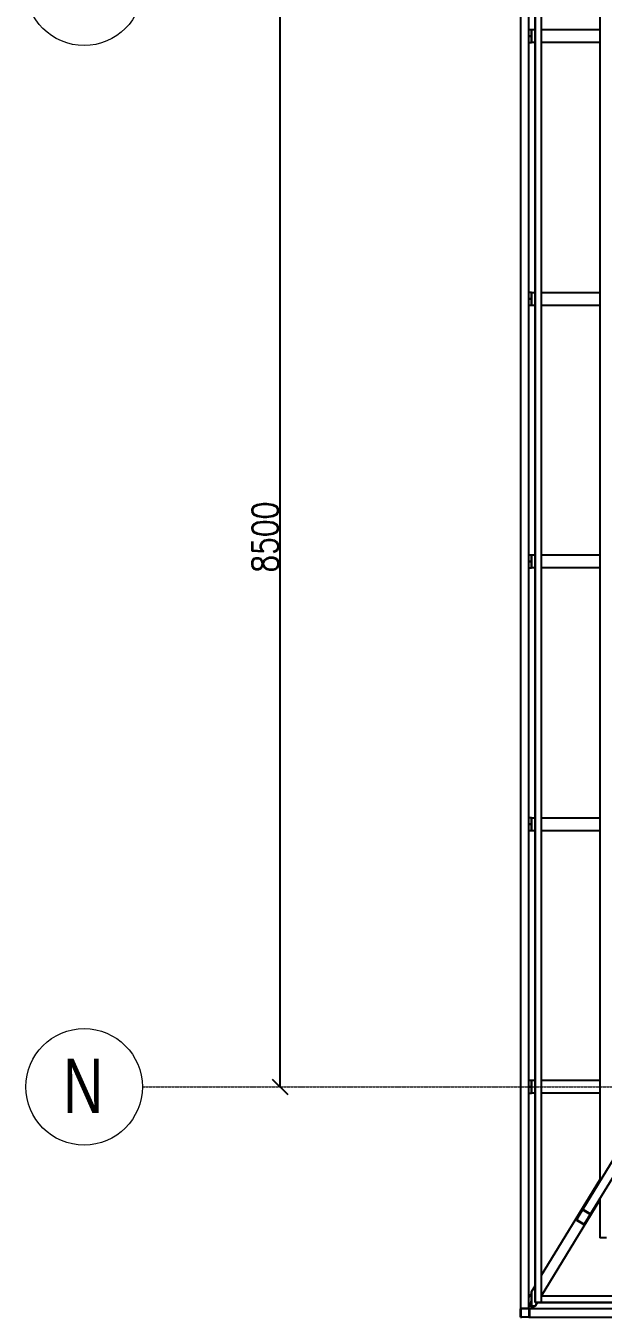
# Model space of a CAD drawing. Header units: millimetres. Extents: x -900 to 76112, y -21218 to 30031.
# Drawn here: x -900 to 3560, y -1781 to 8203 of the extents above; entities that cross this region are included whole.
import ezdxf

# ---------------------------------------------------------------- set-up
doc = ezdxf.new("R2010")
doc.units = ezdxf.units.MM
doc.linetypes.add('Grid Line', pattern=[3.33375, 1.905, -0.47625, 0.47625, -0.47625])
for name, color, linetype, lineweight in [('0-1', 7, 'Continuous', 5), ('E_B_PLACA-1', 10, 'Continuous', 25), ('E_B_PLACA-2', 254, 'Continuous', 25), ('E_COLUMNAS-1', 254, 'Continuous', 25), ('E_COLUMNAS-2', 1, 'Continuous', 9), ('E_EJES', 8, 'Continuous', 9), ('E_EJES-1', 8, 'Grid Line', 9), ('E_VIGAS-1', 5, 'Continuous', 25), ('E_VIGAS-2', 10, 'Continuous', 25)]:
    doc.layers.add(name, color=color, linetype=linetype, lineweight=lineweight)
doc.layers.add('COTAS', color=8, linetype='Continuous')
doc.styles.add('CNI_COTAS', font='romans.shx', dxfattribs={"width": 0.8})
doc.styles.add('Swis721 LtCn BT', font='swisscl.ttf', dxfattribs={"height": 0.42})
doc.dimstyles.new('1.5', dxfattribs={"dimscale": 0, "dimtxt": 200, "dimasz": 120, "dimexe": 4, "dimexo": 4, "dimgap": 15, "dimtad": 1, "dimdec": 0, "dimzin": 4, "dimdsep": 46, "dimtxsty": 'CNI_COTAS', "dimblk": 'OBLIQUE', "dimcen": -0.09, "dimclrd": 256, "dimclrt": 3, "dimadec": 0, "dimazin": 0, "dimtfac": 1, "dimtdec": 0, "dimtmove": 2, "dimatfit": 0, "dimldrblk": 'OBLIQUE', "dimfxl": 0.05, "dimtolj": 1, "dimtzin": 0, "dimarcsym": 0})

# ---------------------------------------------------------------- blocks, each defined once
blk = doc.blocks.new('EST_SFM_VIGA-METALICA-SECCION-C - EST_SFM_VIGA-METALICA-UPN160-1602621-_58_00m_N_E_-NIVEL-15 DOC')
at = {"layer": 'E_VIGAS-1'}
for p, q in [((14.4664, 0.0471), (-14.4554, 0.0471)), ((14.471, 0.0471), (14.4678, 0.0471)), ((14.471, 0.0471), (14.471, -0.0161)), ((-14.46, -0.0179), (14.471, -0.0179))]:
    blk.add_line(p, q, dxfattribs=at)
blk = doc.blocks.new('EST_SFM_VIGA-METALICA-SECCION-C - EST_SFM_VIGA-METALICA-UPN100-1529610-_58_00m_N_E_-NIVEL-15 DOC')
at = {"layer": 'E_VIGAS-2'}
for p, q in [((14.393, 0.0321), (-14.4413, 0.0321)), ((14.3931, 0.0321), (14.3931, -0.0177)), ((-14.4417, -0.0179), (14.3931, -0.0179))]:
    blk.add_line(p, q, dxfattribs=at)
blk = doc.blocks.new('EST_SFM_VIGA-METALICA-SECCION-C - EST_SFM_VIGA-METALICA-UPN100-1529678-_58_00m_N_E_-NIVEL-15 DOC')
at = {"layer": 'E_VIGAS-2'}
for p, q in [((13.894, 0.0179), (13.894, -0.0321)), ((-13.5042, -0.0321), (13.4558, -0.0321)), ((13.5897, -0.0321), (13.8934, -0.0321))]:
    blk.add_line(p, q, dxfattribs=at)
blk = doc.blocks.new('EST_SFM_VIGA-METALICA-SECCION-C - EST_SFM_VIGA-METALICA-UPN100-1527772-_58_00m_N_E_-NIVEL-15 DOC')
at = {"layer": 'E_VIGAS-2'}
for p, q in [((-34.9288, -0.0175), (-34.9288, 0.0321)), ((34.9419, 0.0321), (-34.9288, 0.0321)), ((-34.9288, -0.0179), (34.9419, -0.0179))]:
    blk.add_line(p, q, dxfattribs=at)
blk = doc.blocks.new('EST_SFM_VIGA-METALICA-SECCION-C - EST_SFM_VIGA-METALICA-UPN160-1579051-_58_00m_N_E_-NIVEL-15 DOC')
at = {"layer": 'E_VIGAS-1'}
for p, q in [((-35.1083, 0.0471), (-35.1746, 0.0471)), ((-32.7527, 0.0471), (-35.1068, 0.0471)), ((-35.1764, -0.0179), (-35.1764, -0.0119)), ((-35.1764, -0.0179), (-35.1704, -0.0179)), ((-35.1124, -0.0179), (-32.7471, -0.0179))]:
    blk.add_line(p, q, dxfattribs=at)
blk = doc.blocks.new('EST_SCM_COLUMNA-METALICA-SECCION-CUADRADA - EST_SCM_COLUMNA-TUBULAR-CUADRADA_PTEØ_70x70 e_3mm-1588091-_58_00m_N_E_-NIVEL-15 DOC')
at = {"layer": 'E_COLUMNAS-2'}
h = blk.add_hatch(dxfattribs=at)
h.set_pattern_fill('FP_1', color=256, style=0, pattern_type=2)
h.set_pattern_definition([(135, (75.225, -138.917), (-0.15909903, -0.15909903), [])])
h.paths.add_polyline_path([(0.029, -0.035), (0.0332, -0.0332), (0.035, -0.029), (0.0311, -0.0311)])
h.paths.add_polyline_path([(-0.029, -0.035), (-0.0311, -0.0311), (-0.035, -0.029), (-0.0332, -0.0332)])
h.paths.add_polyline_path([(0.029, -0.035), (0.029, -0.032), (-0.029, -0.032), (-0.029, -0.035), (0.0022, -0.035)])
h.paths.add_polyline_path([(0.035, 0.029), (0.0332, 0.0332), (0.029, 0.035), (0.0311, 0.0311)])
h.paths.add_polyline_path([(0.035, -0.029), (0.035, 0.029), (0.032, 0.029), (0.032, -0.029)])
h.paths.add_polyline_path([(-0.035, 0.029), (-0.0311, 0.0311), (-0.029, 0.035), (-0.0332, 0.0332)])
h.paths.add_polyline_path([(-0.032, -0.029), (-0.032, 0.029), (-0.035, 0.029), (-0.035, -0.029)])
h.paths.add_polyline_path([(0.029, 0.032), (0.029, 0.035), (-0.029, 0.035), (-0.029, 0.032), (0.0022, 0.032)])
at = {"layer": 'E_COLUMNAS-1'}
for p, q in [((-0.035, -0.029), (-0.035, 0.029)), ((-0.032, 0.029), (-0.032, -0.029)), ((-0.029, 0.035), (0.029, 0.035)), ((0.029, 0.032), (-0.029, 0.032)), ((0.032, -0.029), (0.032, 0.029)), ((0.035, 0.029), (0.035, -0.029)), ((-0.029, -0.032), (0.029, -0.032)), ((0.029, -0.035), (-0.029, -0.035))]:
    blk.add_line(p, q, dxfattribs=at)
for centre, radius, start, end in [((-0.029, 0.029), 0.006, 90, 180), ((-0.029, 0.029), 0.003, 90, 180), ((0.029, 0.029), 0.006, 0, 90), ((0.029, 0.029), 0.003, 0, 90), ((0.029, 0.029), 0.006, 10, 80), ((0.029, 0.029), 0.003, 30, 60), ((-0.029, -0.029), 0.006, 180, 270), ((-0.029, -0.029), 0.003, 180, 270), ((0.029, -0.029), 0.003, 270, 360), ((0.029, -0.029), 0.006, 270, 0)]:
    blk.add_arc(centre, radius, start, end, dxfattribs=at)
blk = doc.blocks.new('DCTIB_CNI_EST_MOD-1A-FAC_0001_rvt-1-_58_00m_N_E_-NIVEL-15 DOC')
at = {"layer": 'E_B_PLACA-1'}
for p, q in [((-75.1475, 138.9949), (-75.1475, 167.83)), ((-5.1767, 138.9949), (-75.1475, 138.9949))]:
    blk.add_line(p, q, dxfattribs=at)
at = {"layer": 'E_B_PLACA-2'}
for p, q in [((-75.1475, 167.83), (-75.1475, 138.9949)), ((-75.1475, 138.9949), (-5.1767, 138.9949))]:
    blk.add_line(p, q, dxfattribs=at)
at = {"layer": 'E_COLUMNAS-1'}
for radius, start, end in [(0.006, 10, 80), (0.006, 10, 80), (0.003, 30, 60), (0.003, 30, 60)]:
    blk.add_arc((-75.1964, 138.9459), radius, start, end, dxfattribs=at)
at = {"layer": 'E_VIGAS-1'}
for p, q in [((-75.1766, 148.8349), (-75.1954, 148.8349)), ((-75.1953, 148.7877), (-75.1815, 148.7877)), ((-75.1815, 148.7821), (-75.1953, 148.7821)), ((-75.1815, 148.7877), (-75.1765, 148.7877)), ((-75.1764, 148.7821), (-75.1815, 148.7821)), ((-75.1813, 148.7877), (-75.1764, 148.7877)), ((-75.1765, 148.7877), (-75.1813, 148.7877)), ((-75.1813, 148.7821), (-75.1765, 148.7821)), ((-75.1763, 148.7821), (-75.1813, 148.7821)), ((-75.1766, 148.8349), (-75.1754, 148.8349)), ((-75.1766, 148.7975), (-75.1766, 148.8349)), ((-75.1766, 148.7349), (-75.1766, 148.7723)), ((-75.1754, 148.7349), (-75.1754, 148.8349)), ((-75.1754, 148.8349), (-75.1754, 148.7349)), ((-75.1475, 148.8349), (-75.1754, 148.8349)), ((-74.6474, 148.8349), (-75.0975, 148.8349)), ((-75.1954, 148.7349), (-75.1766, 148.7349)), ((-75.1754, 148.7349), (-75.1766, 148.7349)), ((-75.1475, 148.7349), (-75.1754, 148.7349)), ((-74.6474, 148.7349), (-75.0975, 148.7349)), ((-75.1766, 146.8043), (-75.1954, 146.8043)), ((-75.1953, 146.7571), (-75.1815, 146.7571)), ((-75.1815, 146.7515), (-75.1953, 146.7515)), ((-75.1815, 146.7571), (-75.1765, 146.7571)), ((-75.1764, 146.7515), (-75.1815, 146.7515)), ((-75.1813, 146.7571), (-75.1764, 146.7571)), ((-75.1765, 146.7571), (-75.1813, 146.7571)), ((-75.1813, 146.7515), (-75.1765, 146.7515)), ((-75.1763, 146.7515), (-75.1813, 146.7515)), ((-75.1766, 146.7669), (-75.1766, 146.8043)), ((-75.1766, 146.8043), (-75.1754, 146.8043)), ((-75.1754, 146.7043), (-75.1754, 146.8043)), ((-75.1754, 146.8043), (-75.1475, 146.8043)), ((-75.1754, 146.8043), (-75.1754, 146.7043)), ((-75.0975, 146.8043), (-74.6474, 146.8043)), ((-75.1954, 146.7043), (-75.1766, 146.7043)), ((-75.1766, 146.7043), (-75.1766, 146.7417)), ((-75.1754, 146.7043), (-75.1766, 146.7043)), ((-75.1754, 146.7043), (-75.1475, 146.7043)), ((-75.0975, 146.7043), (-74.6474, 146.7043)), ((-75.1766, 144.7737), (-75.1954, 144.7737)), ((-75.1766, 144.7737), (-75.1754, 144.7737)), ((-75.1766, 144.7363), (-75.1766, 144.7737)), ((-75.1754, 144.6737), (-75.1754, 144.7737)), ((-75.1754, 144.7737), (-75.1754, 144.6737)), ((-75.1475, 144.7737), (-75.1754, 144.7737)), ((-74.6474, 144.7737), (-75.0975, 144.7737)), ((-75.1954, 144.6737), (-75.1766, 144.6737)), ((-75.1953, 144.7265), (-75.1815, 144.7265)), ((-75.1815, 144.7209), (-75.1953, 144.7209)), ((-75.1815, 144.7265), (-75.1765, 144.7265)), ((-75.1764, 144.7209), (-75.1815, 144.7209)), ((-75.1813, 144.7265), (-75.1764, 144.7265)), ((-75.1765, 144.7265), (-75.1813, 144.7265)), ((-75.1813, 144.7209), (-75.1765, 144.7209)), ((-75.1763, 144.7209), (-75.1813, 144.7209)), ((-75.1766, 144.6737), (-75.1766, 144.7111)), ((-75.1754, 144.6737), (-75.1766, 144.6737)), ((-75.1475, 144.6737), (-75.1754, 144.6737)), ((-74.6474, 144.6737), (-75.0975, 144.6737)), ((-75.1766, 142.7431), (-75.1954, 142.7431)), ((-75.1953, 142.6959), (-75.1815, 142.6959)), ((-75.1815, 142.6903), (-75.1953, 142.6903)), ((-75.1815, 142.6959), (-75.1765, 142.6959)), ((-75.1764, 142.6903), (-75.1815, 142.6903)), ((-75.1813, 142.6959), (-75.1764, 142.6959)), ((-75.1765, 142.6959), (-75.1813, 142.6959)), ((-75.1813, 142.6903), (-75.1765, 142.6903)), ((-75.1763, 142.6903), (-75.1813, 142.6903)), ((-75.1766, 142.7057), (-75.1766, 142.7431)), ((-75.1766, 142.7431), (-75.1754, 142.7431)), ((-75.1766, 142.6431), (-75.1766, 142.6805)), ((-75.1754, 142.6431), (-75.1754, 142.7431)), ((-75.1754, 142.7431), (-75.1475, 142.7431)), ((-75.1754, 142.7431), (-75.1754, 142.6431)), ((-75.0975, 142.7431), (-74.6474, 142.7431)), ((-75.1954, 142.6431), (-75.1766, 142.6431)), ((-75.1754, 142.6431), (-75.1766, 142.6431)), ((-75.1754, 142.6431), (-75.1475, 142.6431)), ((-75.0975, 142.6431), (-74.6474, 142.6431)), ((-75.1766, 140.7124), (-75.1954, 140.7124)), ((-75.1953, 140.6652), (-75.1815, 140.6652)), ((-75.1815, 140.6652), (-75.1765, 140.6652)), ((-75.1813, 140.6652), (-75.1764, 140.6652)), ((-75.1765, 140.6652), (-75.1813, 140.6652)), ((-75.1766, 140.7124), (-75.1754, 140.7124)), ((-75.1766, 140.675), (-75.1766, 140.7124)), ((-75.1754, 140.6124), (-75.1754, 140.7124)), ((-75.1754, 140.7124), (-75.1754, 140.6124)), ((-75.1475, 140.7124), (-75.1754, 140.7124)), ((-74.6474, 140.7124), (-75.0975, 140.7124)), ((-75.1954, 140.6124), (-75.1766, 140.6124)), ((-75.1815, 140.6596), (-75.1953, 140.6596)), ((-75.1764, 140.6596), (-75.1815, 140.6596)), ((-75.1813, 140.6596), (-75.1765, 140.6596)), ((-75.1763, 140.6596), (-75.1813, 140.6596)), ((-75.1766, 140.6124), (-75.1766, 140.6498)), ((-75.1754, 140.6124), (-75.1766, 140.6124)), ((-75.1475, 140.6124), (-75.1754, 140.6124)), ((-74.6474, 140.6124), (-75.0975, 140.6124)), ((-74.3503, 140.4208), (-74.7824, 139.7115)), ((-74.7226, 139.6751), (-74.2905, 140.3844)), ((-75.0975, 139.2057), (-74.6474, 139.9445)), ((-75.0975, 139.0481), (-74.6474, 139.7869)), ((-74.7824, 139.7115), (-74.8275, 139.6373)), ((-74.8263, 139.6365), (-74.7811, 139.7107)), ((-74.7793, 139.7137), (-74.7811, 139.7107)), ((-74.7787, 139.7117), (-74.7241, 139.6784)), ((-74.723, 139.6801), (-74.7777, 139.7134)), ((-74.7239, 139.6759), (-74.769, 139.6017)), ((-74.7678, 139.6009), (-74.7226, 139.6751)), ((-74.8271, 139.6323), (-74.7725, 139.599)), ((-74.8219, 139.6437), (-74.8263, 139.6365)), ((-74.7714, 139.6007), (-74.826, 139.634)), ((-74.769, 139.6017), (-74.7647, 139.6088)), ((-75.1763, 139.0648), (-75.1954, 139.0334)), ((-75.1763, 139.0229), (-75.1763, 139.0763)), ((-75.1754, 139.0778), (-75.1475, 139.1237)), ((-75.1754, 139.0778), (-75.1754, 138.9669)), ((-75.1813, 138.994), (-75.1784, 138.9989)), ((-75.1782, 138.9896), (-75.1813, 138.9844)), ((-75.1763, 138.966), (-75.1763, 138.9721)), ((-75.1763, 138.9721), (-75.1763, 138.966)), ((-75.1475, 138.966), (-75.1763, 138.966)), ((-75.1754, 138.9669), (-75.1469, 138.9669)), ((-75.1661, 138.9469), (-75.1545, 138.966)), ((-75.1469, 138.9669), (-75.1298, 138.995)), ((-75.1753, 138.9611), (-75.1741, 138.9594)), ((-75.1728, 138.9569), (-75.172, 138.9549)), ((-75.1712, 138.9523), (-75.1707, 138.9502))]:
    blk.add_line(p, q, dxfattribs=at)
at = {"layer": 'E_VIGAS-1', "flags": 128}
for points in [[(-74.7777, 139.7134), (-74.7783, 139.7137), (-74.779, 139.7137), (-74.7797, 139.7136), (-74.7805, 139.7133), (-74.7812, 139.7128), (-74.7818, 139.7122), (-74.7824, 139.7115)], [(-74.7811, 139.7107), (-74.7808, 139.7111), (-74.7805, 139.7114), (-74.7801, 139.7116), (-74.7798, 139.7118), (-74.7794, 139.7118), (-74.779, 139.7118), (-74.7787, 139.7117)], [(-74.8275, 139.6373), (-74.828, 139.6365), (-74.8282, 139.6356), (-74.8283, 139.6348), (-74.8282, 139.634), (-74.828, 139.6333), (-74.8276, 139.6327), (-74.8271, 139.6323)], [(-74.826, 139.634), (-74.8263, 139.6342), (-74.8265, 139.6345), (-74.8266, 139.6349), (-74.8266, 139.6353), (-74.8266, 139.6357), (-74.8265, 139.6361), (-74.8263, 139.6365)], [(-74.7725, 139.599), (-74.7719, 139.5987), (-74.7712, 139.5986), (-74.7704, 139.5987), (-74.7697, 139.599), (-74.769, 139.5995), (-74.7683, 139.6001), (-74.7678, 139.6009)], [(-74.769, 139.6017), (-74.7693, 139.6013), (-74.7696, 139.601), (-74.7699, 139.6008), (-74.7702, 139.6007), (-74.7705, 139.6006), (-74.7709, 139.6005), (-74.7712, 139.6006), (-74.7714, 139.6007)], [(-75.1763, 139.0763), (-75.1756, 139.0774), (-75.1754, 139.0778)], [(-75.1953, 138.9711), (-75.1913, 138.9777), (-75.1858, 138.9867), (-75.1813, 138.994)], [(-75.1813, 138.9844), (-75.1858, 138.9771), (-75.1913, 138.9681), (-75.1953, 138.9614)], [(-75.1896, 138.971), (-75.1864, 138.9699), (-75.182, 138.9675), (-75.178, 138.9643), (-75.1748, 138.9604), (-75.1724, 138.9559), (-75.1709, 138.951), (-75.1704, 138.9469)], [(-75.1469, 138.9669), (-75.1471, 138.9667), (-75.1475, 138.966)]]:
    blk.add_lwpolyline(points, dxfattribs=at)
at = {"layer": 'E_VIGAS-1'}
for points, knots in [([(-75.1815, 148.7877), (-75.181, 148.7877), (-75.1801, 148.7879), (-75.179, 148.7885), (-75.1781, 148.7895), (-75.1774, 148.7909), (-75.1771, 148.7923), (-75.1769, 148.7933), (-75.1767, 148.7949), (-75.1766, 148.7964), (-75.1766, 148.7975)], [0, 0, 0, 0, 0.142857, 0.285714, 0.428571, 0.571429, 0.678571, 0.732143, 0.785714, 1, 1, 1, 1]), ([(-75.1766, 148.7723), (-75.1766, 148.7731), (-75.1767, 148.7747), (-75.1769, 148.7769), (-75.1774, 148.7788), (-75.1782, 148.7806), (-75.1795, 148.7819), (-75.1808, 148.7821), (-75.1815, 148.7821)], [0, 0, 0, 0, 0.142857, 0.285714, 0.428571, 0.571429, 0.785714, 1, 1, 1, 1]), ([(-75.1815, 146.7571), (-75.181, 146.7571), (-75.1801, 146.7572), (-75.179, 146.7578), (-75.1781, 146.7589), (-75.1774, 146.7603), (-75.1771, 146.7616), (-75.1769, 146.7627), (-75.1767, 146.7643), (-75.1766, 146.7657), (-75.1766, 146.7669)], [0, 0, 0, 0, 0.142857, 0.285714, 0.428571, 0.571429, 0.678571, 0.732143, 0.785714, 1, 1, 1, 1]), ([(-75.1766, 146.7417), (-75.1766, 146.7425), (-75.1767, 146.7441), (-75.1769, 146.7463), (-75.1774, 146.7482), (-75.1782, 146.75), (-75.1795, 146.7512), (-75.1808, 146.7515), (-75.1815, 146.7515)], [0, 0, 0, 0, 0.142857, 0.285714, 0.428571, 0.571429, 0.785714, 1, 1, 1, 1]), ([(-75.1815, 144.7265), (-75.181, 144.7265), (-75.1801, 144.7266), (-75.179, 144.7272), (-75.1781, 144.7283), (-75.1774, 144.7297), (-75.1771, 144.731), (-75.1769, 144.732), (-75.1767, 144.7336), (-75.1766, 144.7351), (-75.1766, 144.7363)], [0, 0, 0, 0, 0.142857, 0.285714, 0.428571, 0.571429, 0.678571, 0.732143, 0.785714, 1, 1, 1, 1]), ([(-75.1766, 144.7111), (-75.1766, 144.7119), (-75.1767, 144.7134), (-75.1769, 144.7156), (-75.1774, 144.7176), (-75.1782, 144.7193), (-75.1795, 144.7206), (-75.1808, 144.7209), (-75.1815, 144.7209)], [0, 0, 0, 0, 0.142857, 0.285714, 0.428571, 0.571429, 0.785714, 1, 1, 1, 1]), ([(-75.1815, 142.6959), (-75.181, 142.6959), (-75.1801, 142.696), (-75.179, 142.6966), (-75.1781, 142.6976), (-75.1774, 142.699), (-75.1771, 142.7004), (-75.1769, 142.7014), (-75.1767, 142.703), (-75.1766, 142.7045), (-75.1766, 142.7057)], [0, 0, 0, 0, 0.142857, 0.285714, 0.428571, 0.571429, 0.678571, 0.732143, 0.785714, 1, 1, 1, 1]), ([(-75.1766, 142.6805), (-75.1766, 142.6812), (-75.1767, 142.6828), (-75.1769, 142.685), (-75.1774, 142.6869), (-75.1782, 142.6887), (-75.1795, 142.69), (-75.1808, 142.6903), (-75.1815, 142.6903)], [0, 0, 0, 0, 0.142857, 0.285714, 0.428571, 0.571429, 0.785714, 1, 1, 1, 1]), ([(-75.1815, 140.6652), (-75.181, 140.6652), (-75.1801, 140.6653), (-75.179, 140.6659), (-75.1781, 140.667), (-75.1774, 140.6684), (-75.1771, 140.6697), (-75.1769, 140.6708), (-75.1767, 140.6724), (-75.1766, 140.6738), (-75.1766, 140.675)], [0, 0, 0, 0, 0.142857, 0.285714, 0.428571, 0.571429, 0.678571, 0.732143, 0.785714, 1, 1, 1, 1]), ([(-75.1766, 140.6498), (-75.1766, 140.6506), (-75.1767, 140.6522), (-75.1769, 140.6544), (-75.1774, 140.6563), (-75.1782, 140.6581), (-75.1795, 140.6593), (-75.1808, 140.6596), (-75.1815, 140.6596)], [0, 0, 0, 0, 0.142857, 0.285714, 0.428571, 0.571429, 0.785714, 1, 1, 1, 1]), ([(-75.1813, 138.994), (-75.18, 138.9962), (-75.1782, 139.001), (-75.1769, 139.0086), (-75.1764, 139.016), (-75.1763, 139.0206), (-75.1763, 139.0229)], [0, 0, 0, 0, 0.285714, 0.571429, 0.785714, 1, 1, 1, 1]), ([(-75.1763, 138.9721), (-75.1763, 138.9732), (-75.1763, 138.9749), (-75.1764, 138.9769), (-75.1764, 138.978), (-75.1765, 138.9788), (-75.1765, 138.9796), (-75.1766, 138.9804), (-75.1766, 138.9811), (-75.1767, 138.9816), (-75.1767, 138.9818), (-75.1767, 138.982), (-75.1768, 138.9822), (-75.1768, 138.9825), (-75.1768, 138.9829), (-75.1769, 138.9836), (-75.177, 138.9842), (-75.1771, 138.9846), (-75.1772, 138.9848), (-75.1772, 138.985), (-75.1773, 138.9851), (-75.1774, 138.9854), (-75.1775, 138.9857), (-75.1777, 138.9862), (-75.178, 138.9867), (-75.1783, 138.987), (-75.1786, 138.987), (-75.1791, 138.987), (-75.1794, 138.9868), (-75.1797, 138.9866), (-75.18, 138.9863), (-75.1806, 138.9857), (-75.1811, 138.9849), (-75.1813, 138.9844)], [0, 0, 0, 0, 0.142857, 0.214286, 0.25, 0.285714, 0.321429, 0.357143, 0.392857, 0.410714, 0.419643, 0.428571, 0.4375, 0.446429, 0.464286, 0.5, 0.535714, 0.553571, 0.5625, 0.571429, 0.580357, 0.589286, 0.607143, 0.642857, 0.678571, 0.714286, 0.75, 0.785714, 0.821429, 0.839286, 0.857143, 0.928571, 1, 1, 1, 1]), ([(-75.1813, 138.9844), (-75.1811, 138.9849), (-75.1806, 138.9857), (-75.18, 138.9863), (-75.1796, 138.9866), (-75.1794, 138.9868), (-75.179, 138.987), (-75.1786, 138.987), (-75.1784, 138.987), (-75.1783, 138.9869)], [0, 0, 0, 0, 0.0714286, 0.1428571, 0.1607143, 0.1785714, 0.2142857, 0.25, 0.2857143, 0.2857143, 0.2857143, 0.2857143]), ([(-75.1767, 138.982), (-75.1767, 138.982), (-75.1767, 138.9818), (-75.1767, 138.9816), (-75.1766, 138.9811), (-75.1766, 138.9804), (-75.1765, 138.9796), (-75.1765, 138.9788), (-75.1764, 138.978), (-75.1764, 138.9769), (-75.1763, 138.9749), (-75.1763, 138.9732), (-75.1763, 138.9721)], [0.5714286, 0.5714286, 0.5714286, 0.5714286, 0.5803571, 0.5892857, 0.6071429, 0.6428571, 0.6785714, 0.7142857, 0.75, 0.7857143, 0.8571429, 1, 1, 1, 1])]:
    blk.add_open_spline(points, degree=3, knots=knots, dxfattribs=at)
for points in [[(-75.1784, 139.0011), (-75.1788, 138.9999), (-75.1796, 138.9974), (-75.1807, 138.9951), (-75.1813, 138.994)], [(-75.1763, 139.0229), (-75.1763, 139.0213), (-75.1763, 139.0183), (-75.1765, 139.0138), (-75.1768, 139.0108), (-75.1769, 139.0094)], [(-75.1763, 138.966), (-75.176, 138.9663), (-75.1756, 138.9668), (-75.1754, 138.9669), (-75.1754, 138.9669)]]:
    blk.add_open_spline(points, degree=3, dxfattribs=at)
at = {"layer": 'E_COLUMNAS-1'}
blk.add_blockref('EST_SCM_COLUMNA-METALICA-SECCION-CUADRADA - EST_SCM_COLUMNA-TUBULAR-CUADRADA_PTEØ_70x70 e_3mm-1588091-_58_00m_N_E_-NIVEL-15 DOC', (-75.2254, 138.9169), dxfattribs=at)
at = {"layer": 'E_VIGAS-1'}
for name, p, rotation in [('EST_SFM_VIGA-METALICA-SECCION-C - EST_SFM_VIGA-METALICA-UPN160-1602621-_58_00m_N_E_-NIVEL-15 DOC', (-75.2425, 153.4179), 270), ('EST_SFM_VIGA-METALICA-SECCION-C - EST_SFM_VIGA-METALICA-UPN100-1529610-_58_00m_N_E_-NIVEL-15 DOC', (-75.1296, 153.3882), 269.9999999999999), ('EST_SFM_VIGA-METALICA-SECCION-C - EST_SFM_VIGA-METALICA-UPN100-1529678-_58_00m_N_E_-NIVEL-15 DOC', (-74.6153, 153.3882), 270.0000000000001)]:
    blk.add_blockref(name, p, dxfattribs=dict(at, rotation=rotation))
for name, p in [('EST_SFM_VIGA-METALICA-SECCION-C - EST_SFM_VIGA-METALICA-UPN100-1527772-_58_00m_N_E_-NIVEL-15 DOC', (-40.1687, 139.0128)), ('EST_SFM_VIGA-METALICA-SECCION-C - EST_SFM_VIGA-METALICA-UPN160-1579051-_58_00m_N_E_-NIVEL-15 DOC', (-40.084, 138.8998))]:
    blk.add_blockref(name, p, dxfattribs=at)
blk = doc.blocks.new('Grid - CNI_NOMBRE EJES-372759-_58_00m_N_E_-NIVEL-15 DOC')
at = {"layer": 'E_EJES'}
blk.add_circle((0, 0), 0.003, dxfattribs=at)
blk = doc.blocks.new('_Oblique')
at = {"color": 0, "linetype": 'ByBlock', "lineweight": -2}
blk.add_line((-0.5, -0.5), (0.5, 0.5), dxfattribs=at)
blk = doc.blocks.new('*D585')
at = {"layer": 'COTAS', "lineweight": -2, "transparency": 16777216}
blk.add_line((1063.4, 0), (1063.4, 8500), dxfattribs=at)
at = {"layer": 'COTAS', "color": 0, "lineweight": -2, "transparency": 16777216}
for p, q in [((1067.4, 8500), (1067.4, 8500)), ((1067.4, 0), (1067.4, 0))]:
    blk.add_line(p, q, dxfattribs=at)
at = {"layer": 'Defpoints', "color": 0, "transparency": 16777216}
for p in [(1063.4, 8500), (1063.4, 8500), (1063.4, 0)]:
    blk.add_point(p, dxfattribs=at)
at = {"layer": 'COTAS', "lineweight": -2, "transparency": 16777216, "xscale": 120, "yscale": 120, "zscale": 120}
for p, rotation in [((1063.4, 8500), 90), ((1063.4, 0), 270)]:
    blk.add_blockref('_Oblique', p, dxfattribs=dict(at, rotation=rotation))
at = {"layer": 'COTAS', "color": 3, "transparency": 16777216, "insert": (948.4, 4250), "char_height": 200, "attachment_point": 5, "rotation": 90, "style": 'CNI_COTAS'}
blk.add_mtext('\\A1;8500', dxfattribs=at)

msp = doc.modelspace()

# ---------------------------------------------------------------- linework, layer by layer
at = {"layer": 'E_EJES-1'}
msp.add_line((0, 0), (75212.1, 0), dxfattribs=at)

# ---------------------------------------------------------------- block references
at = {"layer": '0-1', "xscale": 1000, "yscale": 1000, "zscale": 1000}
msp.add_blockref('DCTIB_CNI_EST_MOD-1A-FAC_0001_rvt-1-_58_00m_N_E_-NIVEL-15 DOC', (78182.2, -140662.4), dxfattribs=at)
at = {"layer": 'E_EJES', "xscale": 149999.9999999999, "yscale": 149999.9999999999, "zscale": 149999.9999999999, "rotation": 269.9999999999994}
for p in [(-450, 8500), (-450, 0)]:
    msp.add_blockref('Grid - CNI_NOMBRE EJES-372759-_58_00m_N_E_-NIVEL-15 DOC', p, dxfattribs=at)

# ---------------------------------------------------------------- texts
at = {"layer": 'E_EJES', "insert": (-612.9, 216.7), "char_height": 420, "width": 372.785, "attachment_point": 1, "style": 'Swis721 LtCn BT'}
msp.add_mtext('N', dxfattribs=at)

# ---------------------------------------------------------------- dimensions: what is measured, and where the dimension line sits
at = {"layer": 'COTAS'}
dim = msp.add_linear_dim(base=(1063.4, 8500), p1=(1063.4, 0), p2=(1063.4, 8500), angle=90, dimstyle='1.5', override={"dimscale": 1}, dxfattribs=at)
dim.commit()
dim.dimension.update_dxf_attribs({"geometry": '*D585', "text_midpoint": (948.4, 4250)})

doc.saveas('drawing.dxf')
